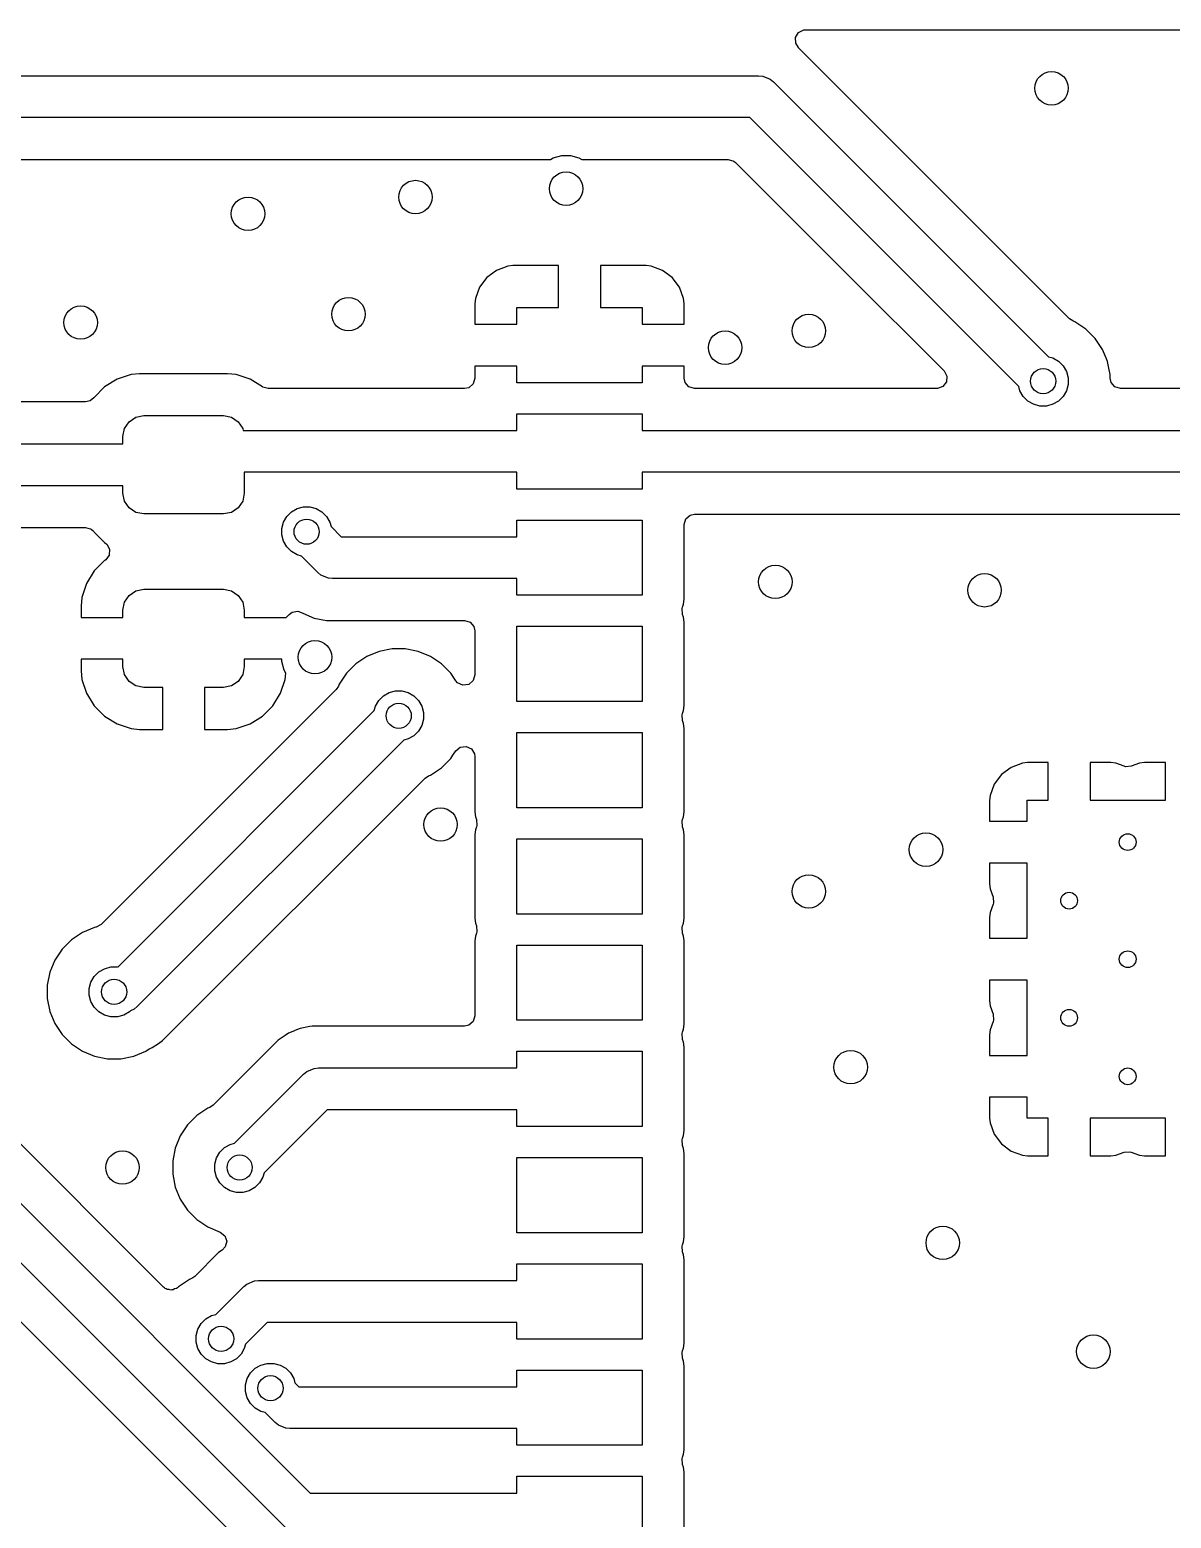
# Model space of a CAD drawing. Extents: x 2.03 to 8.88, y -5.74 to -2.97.
# Drawn here: x 4.063 to 4.6, y -3.673 to -2.972 of the extents above; entities that cross this region are included whole.
import ezdxf

# ---------------------------------------------------------------- set-up
doc = ezdxf.new("R2010")
doc.units = 0
doc.header["$MEASUREMENT"] = 0
doc.layers.add('BLACK', color=7, linetype='CONTINUOUS')

msp = doc.modelspace()

# ---------------------------------------------------------------- linework, layer by layer
at = {"layer": 'BLACK', "linetype": 'CONTINUOUS'}
for p, q in [((4.42288, -2.97609), (4.42431, -2.97374)), ((4.42296, -2.97884), (4.42288, -2.97609)), ((4.42431, -2.97374), (4.42678, -2.97253)), ((4.42678, -2.97253), (4.4276, -2.97246)), ((4.4276, -2.97246), (7.39156, -2.97246)), ((4.42425, -2.98074), (4.42296, -2.97884)), ((4.42418, -2.98082), (4.42425, -2.98074)), ((4.55178, -3.10842), (4.42418, -2.98082)), ((3.48275, -2.99409), (4.40551, -2.99409)), ((4.40551, -2.99409), (4.40743, -2.99428)), ((4.40743, -2.99428), (4.41098, -2.99575)), ((4.41098, -2.99575), (4.41098, -2.99575)), ((4.41098, -2.99575), (4.41247, -2.99698)), ((4.41247, -2.99698), (4.54182, -3.12633)), ((4.40143, -3.01378), (3.48275, -3.01378)), ((4.5279, -3.14025), (4.40143, -3.01378)), ((4.30757, -3.03348), (4.30893, -3.03269)), ((4.30893, -3.03269), (4.31291, -3.03163)), ((4.31291, -3.03163), (4.31702, -3.03163)), ((4.31702, -3.03163), (4.32099, -3.03269)), ((4.32099, -3.03269), (4.32235, -3.03348)), ((3.66563, -3.03348), (4.30757, -3.03348)), ((4.32235, -3.03348), (4.39125, -3.03348)), ((4.39125, -3.03348), (4.39389, -3.03426)), ((4.39389, -3.03426), (4.3947, -3.03491)), ((4.3947, -3.03491), (4.44688, -3.08709)), ((4.2822, -3.08569), (4.27767, -3.08909)), ((4.2875, -3.08372), (4.2822, -3.08569)), ((4.2822, -3.08569), (4.2822, -3.08569)), ((4.28751, -3.08372), (4.2875, -3.08372)), ((4.28985, -3.08346), (4.28751, -3.08372)), ((4.31142, -3.08346), (4.28985, -3.08346)), ((4.31142, -3.10315), (4.31142, -3.08346)), ((4.35267, -3.08346), (4.3311, -3.08346)), ((4.3311, -3.08346), (4.3311, -3.10315)), ((4.35501, -3.08372), (4.35267, -3.08346)), ((4.36032, -3.08569), (4.35501, -3.08372)), ((4.35501, -3.08372), (4.35501, -3.08372)), ((4.36485, -3.08909), (4.36032, -3.08569)), ((4.36032, -3.08569), (4.36032, -3.08569)), ((4.44688, -3.08709), (4.49277, -3.13299)), ((4.27428, -3.09362), (4.2723, -3.09892)), ((4.27767, -3.08909), (4.27428, -3.09362)), ((4.27428, -3.09362), (4.27428, -3.09362)), ((4.27767, -3.08909), (4.27767, -3.08909)), ((4.36824, -3.09362), (4.36485, -3.08909)), ((4.36485, -3.08909), (4.36485, -3.08909)), ((4.37022, -3.09892), (4.36824, -3.09362)), ((4.36824, -3.09362), (4.36824, -3.09362)), ((4.2723, -3.09892), (4.27205, -3.10127)), ((4.27205, -3.10127), (4.27205, -3.11102)), ((4.2723, -3.09892), (4.2723, -3.09892)), ((4.37047, -3.10127), (4.37022, -3.09892)), ((4.37022, -3.09892), (4.37022, -3.09892)), ((4.37047, -3.11102), (4.37047, -3.10127)), ((4.37047, -3.10127), (4.37047, -3.10127)), ((4.29173, -3.11102), (4.29173, -3.10315)), ((4.29173, -3.10315), (4.31142, -3.10315)), ((4.3311, -3.10315), (4.35079, -3.10315)), ((4.35079, -3.10315), (4.35079, -3.11102)), ((4.55337, -3.10948), (4.55178, -3.10842)), ((4.5543, -3.10987), (4.55337, -3.10948)), ((4.55946, -3.11332), (4.5543, -3.10987)), ((4.5543, -3.10987), (4.5543, -3.10987)), ((4.5543, -3.10987), (4.5543, -3.10987)), ((4.27205, -3.11102), (4.29173, -3.11102)), ((4.35079, -3.11102), (4.37047, -3.11102)), ((4.56385, -3.1177), (4.55946, -3.11332)), ((4.55946, -3.11332), (4.55946, -3.11332)), ((4.56385, -3.11771), (4.56385, -3.1177)), ((4.5673, -3.12287), (4.56385, -3.11771)), ((4.56911, -3.12725), (4.5673, -3.12287)), ((4.5673, -3.12287), (4.5673, -3.12287)), ((4.29173, -3.13071), (4.27205, -3.13071)), ((4.27205, -3.13071), (4.27205, -3.13644)), ((4.29173, -3.13858), (4.29173, -3.13071)), ((4.37047, -3.13071), (4.35079, -3.13071)), ((4.35079, -3.13071), (4.35079, -3.13858)), ((4.37047, -3.13644), (4.37047, -3.13071)), ((4.54182, -3.12633), (4.54389, -3.12688)), ((4.54389, -3.12688), (4.54656, -3.12842)), ((4.54656, -3.12842), (4.54874, -3.13061)), ((4.54874, -3.13061), (4.55028, -3.13328)), ((4.56967, -3.1286), (4.56911, -3.12725)), ((4.57043, -3.13242), (4.56967, -3.1286)), ((4.10377, -3.13692), (4.09789, -3.14054)), ((4.11032, -3.13474), (4.10377, -3.13692)), ((4.10377, -3.13692), (4.10377, -3.13692)), ((4.11437, -3.13433), (4.11032, -3.13474)), ((4.11032, -3.13474), (4.11032, -3.13474)), ((4.15571, -3.13433), (4.11437, -3.13433)), ((4.11437, -3.13433), (4.11437, -3.13433)), ((4.15976, -3.13474), (4.15571, -3.13433)), ((4.16631, -3.13692), (4.15976, -3.13474)), ((4.15976, -3.13474), (4.15976, -3.13474)), ((4.17219, -3.14054), (4.16631, -3.13692)), ((4.27205, -3.13644), (4.27127, -3.13908)), ((4.37091, -3.13847), (4.37047, -3.13644)), ((4.49277, -3.13299), (4.49409, -3.1354)), ((4.49409, -3.1354), (4.4939, -3.13814)), ((4.55028, -3.13328), (4.55108, -3.13625)), ((4.55108, -3.13625), (4.55108, -3.13934)), ((4.57089, -3.13469), (4.57043, -3.13242)), ((4.57089, -3.13644), (4.57089, -3.13469)), ((4.57089, -3.13469), (4.57089, -3.13469)), ((4.57133, -3.13847), (4.57089, -3.13644)), ((4.09789, -3.14054), (4.093, -3.14543)), ((4.17227, -3.14059), (4.17219, -3.14054)), ((4.17219, -3.14054), (4.17219, -3.14054)), ((4.17483, -3.14132), (4.17227, -3.14059)), ((4.26717, -3.14132), (4.17483, -3.14132)), ((4.26919, -3.14088), (4.26717, -3.14132)), ((4.27127, -3.13908), (4.26919, -3.14088)), ((4.35079, -3.13858), (4.29173, -3.13858)), ((4.37271, -3.14054), (4.37091, -3.13847)), ((4.37535, -3.14132), (4.37271, -3.14054)), ((4.48932, -3.14132), (4.37535, -3.14132)), ((4.48967, -3.14131), (4.48932, -3.14132)), ((4.49225, -3.14035), (4.48967, -3.14131)), ((4.4939, -3.13814), (4.49225, -3.14035)), ((4.52846, -3.14232), (4.5279, -3.14025)), ((4.53, -3.14499), (4.52846, -3.14232)), ((4.55028, -3.14232), (4.54874, -3.14499)), ((4.55108, -3.13934), (4.55028, -3.14232)), ((4.57313, -3.14054), (4.57133, -3.13847)), ((4.57577, -3.14132), (4.57313, -3.14054)), ((4.78338, -3.14132), (4.57577, -3.14132)), ((4.08893, -3.14762), (4.05241, -3.14762)), ((4.09104, -3.14714), (4.08893, -3.14762)), ((4.09276, -3.14559), (4.09104, -3.14714)), ((4.09283, -3.14565), (4.09276, -3.14559)), ((4.093, -3.14543), (4.09283, -3.14565)), ((4.53218, -3.14717), (4.53, -3.14499)), ((4.53485, -3.14871), (4.53218, -3.14717)), ((4.53783, -3.14951), (4.53485, -3.14871)), ((4.54091, -3.14951), (4.53783, -3.14951)), ((4.54389, -3.14871), (4.54091, -3.14951)), ((4.54656, -3.14717), (4.54389, -3.14871)), ((4.54874, -3.14499), (4.54656, -3.14717)), ((4.10725, -3.16011), (4.10938, -3.15692)), ((4.10938, -3.15692), (4.11257, -3.15478)), ((4.11257, -3.15478), (4.11634, -3.15404)), ((4.11634, -3.15404), (4.15374, -3.15404)), ((4.15374, -3.15404), (4.15751, -3.15478)), ((4.15751, -3.15478), (4.1607, -3.15692)), ((4.1607, -3.15692), (4.16283, -3.16011)), ((4.29173, -3.16102), (4.29173, -3.15315)), ((4.29173, -3.15315), (4.35079, -3.15315)), ((4.35079, -3.15315), (4.35079, -3.16102)), ((4.1065, -3.16388), (4.10725, -3.16011)), ((4.1065, -3.16732), (4.1065, -3.16388)), ((4.16283, -3.16011), (4.16301, -3.16102)), ((4.16301, -3.16102), (4.22283, -3.16102)), ((4.22283, -3.16102), (4.29173, -3.16102)), ((4.35079, -3.16102), (4.79356, -3.16102)), ((4.03484, -3.16732), (4.1065, -3.16732)), ((4.22283, -3.18071), (4.16358, -3.18071)), ((4.16358, -3.18071), (4.16358, -3.19045)), ((4.29173, -3.18071), (4.22283, -3.18071)), ((4.29173, -3.18858), (4.29173, -3.18071)), ((4.79764, -3.18071), (4.35079, -3.18071)), ((4.35079, -3.18071), (4.35079, -3.18858)), ((4.1065, -3.18701), (4.03484, -3.18701)), ((4.1065, -3.19045), (4.1065, -3.18701)), ((4.10725, -3.19422), (4.1065, -3.19045)), ((4.16358, -3.19045), (4.16283, -3.19422)), ((4.35079, -3.18858), (4.29173, -3.18858)), ((4.10938, -3.19741), (4.10725, -3.19422)), ((4.11257, -3.19955), (4.10938, -3.19741)), ((4.11634, -3.2003), (4.11257, -3.19955)), ((4.15374, -3.2003), (4.11634, -3.2003)), ((4.15751, -3.19955), (4.15374, -3.2003)), ((4.1607, -3.19741), (4.15751, -3.19955)), ((4.16283, -3.19422), (4.1607, -3.19741)), ((4.18354, -3.20147), (4.18572, -3.19929)), ((4.18572, -3.19929), (4.18839, -3.19775)), ((4.18839, -3.19775), (4.19137, -3.19695)), ((4.19137, -3.19695), (4.19446, -3.19695)), ((4.19446, -3.19695), (4.19743, -3.19775)), ((4.19743, -3.19775), (4.2001, -3.19929)), ((4.2001, -3.19929), (4.20228, -3.20147)), ((4.37127, -3.20266), (4.37335, -3.20085)), ((4.37335, -3.20085), (4.37537, -3.20041)), ((4.37537, -3.20041), (4.80055, -3.20041)), ((4.05241, -3.20671), (4.08893, -3.20671)), ((4.08893, -3.20671), (4.09007, -3.20705)), ((4.09007, -3.20705), (4.09123, -3.20729)), ((4.09123, -3.20729), (4.09146, -3.20745)), ((4.09146, -3.20745), (4.09157, -3.20749)), ((4.09157, -3.20749), (4.09174, -3.20767)), ((4.09174, -3.20767), (4.09235, -3.20812)), ((4.1812, -3.20712), (4.182, -3.20414)), ((4.1812, -3.2102), (4.1812, -3.20712)), ((4.182, -3.20414), (4.18354, -3.20147)), ((4.20228, -3.20147), (4.20383, -3.20414)), ((4.20383, -3.20414), (4.20438, -3.20621)), ((4.20438, -3.20621), (4.2092, -3.21102)), ((4.29173, -3.21102), (4.29173, -3.20315)), ((4.29173, -3.20315), (4.35079, -3.20315)), ((4.35079, -3.20315), (4.35079, -3.23858)), ((4.37049, -3.2053), (4.37127, -3.20266)), ((4.37049, -3.24047), (4.37049, -3.2053)), ((4.09235, -3.20812), (4.09277, -3.20853)), ((4.09277, -3.20853), (4.093, -3.2089)), ((4.093, -3.2089), (4.09789, -3.21379)), ((4.09789, -3.21379), (4.09849, -3.21416)), ((4.09849, -3.21416), (4.09888, -3.21455)), ((4.09888, -3.21455), (4.10022, -3.21695)), ((4.182, -3.21318), (4.1812, -3.2102)), ((4.18354, -3.21585), (4.182, -3.21318)), ((4.2092, -3.21102), (4.29173, -3.21102)), ((4.09841, -3.22191), (4.09802, -3.22218)), ((4.10004, -3.21969), (4.09841, -3.22191)), ((4.10022, -3.21695), (4.10004, -3.21969)), ((4.18572, -3.21803), (4.18354, -3.21585)), ((4.18839, -3.21957), (4.18572, -3.21803)), ((4.19046, -3.22013), (4.18839, -3.21957)), ((4.19816, -3.22783), (4.19046, -3.22013)), ((4.09302, -3.22713), (4.0894, -3.23301)), ((4.0979, -3.22225), (4.09302, -3.22713)), ((4.09802, -3.22218), (4.0979, -3.22225)), ((4.0979, -3.22225), (4.0979, -3.22225)), ((4.19965, -3.22905), (4.19816, -3.22783)), ((4.0894, -3.23301), (4.08722, -3.23956)), ((4.0894, -3.23301), (4.0894, -3.23301)), ((4.11257, -3.23648), (4.11634, -3.23573)), ((4.11634, -3.23573), (4.15374, -3.23573)), ((4.15374, -3.23573), (4.15751, -3.23648)), ((4.2032, -3.23052), (4.19965, -3.22905)), ((4.19965, -3.22905), (4.19965, -3.22905)), ((4.20512, -3.23071), (4.2032, -3.23052)), ((4.29173, -3.23071), (4.20512, -3.23071)), ((4.29173, -3.23858), (4.29173, -3.23071)), ((4.08722, -3.23956), (4.08681, -3.2436)), ((4.08722, -3.23956), (4.08722, -3.23956)), ((4.1065, -3.24557), (4.10725, -3.2418)), ((4.10725, -3.2418), (4.10938, -3.23861)), ((4.10938, -3.23861), (4.11257, -3.23648)), ((4.15751, -3.23648), (4.1607, -3.23861)), ((4.1607, -3.23861), (4.16283, -3.2418)), ((4.16283, -3.2418), (4.16358, -3.24557)), ((4.35079, -3.23858), (4.29173, -3.23858)), ((4.36974, -3.24416), (4.37024, -3.24281)), ((4.37024, -3.24281), (4.37049, -3.24047)), ((4.08681, -3.2436), (4.08681, -3.24902)), ((4.08681, -3.24902), (4.1065, -3.24902)), ((4.1065, -3.24902), (4.1065, -3.24557)), ((4.16358, -3.24557), (4.16358, -3.24902)), ((4.16358, -3.24902), (4.18327, -3.24902)), ((4.18327, -3.24902), (4.1847, -3.24759)), ((4.1847, -3.24759), (4.18477, -3.24766)), ((4.18477, -3.24766), (4.18612, -3.24649)), ((4.18612, -3.24649), (4.18884, -3.2461)), ((4.18884, -3.2461), (4.19086, -3.24688)), ((4.19086, -3.24688), (4.19112, -3.24705)), ((4.19112, -3.24705), (4.19112, -3.24705)), ((4.19112, -3.24705), (4.1965, -3.24928)), ((4.1965, -3.24928), (4.1965, -3.24928)), ((4.1965, -3.24928), (4.1965, -3.24928)), ((4.1965, -3.24928), (4.1965, -3.24928)), ((4.1965, -3.24928), (4.20221, -3.25041)), ((4.36954, -3.24483), (4.36974, -3.24416)), ((4.36974, -3.24757), (4.36954, -3.24483)), ((4.37024, -3.24892), (4.36974, -3.24757)), ((4.37049, -3.25126), (4.37024, -3.24892)), ((4.20221, -3.25041), (4.20221, -3.25041)), ((4.20221, -3.25041), (4.26715, -3.25041)), ((4.26715, -3.25041), (4.26978, -3.25119)), ((4.26978, -3.25119), (4.27159, -3.25327)), ((4.27159, -3.25327), (4.27203, -3.2553)), ((4.27203, -3.2553), (4.27203, -3.27604)), ((4.29173, -3.28858), (4.29173, -3.25315)), ((4.29173, -3.25315), (4.35079, -3.25315)), ((4.35079, -3.25315), (4.35079, -3.28858)), ((4.37049, -3.29047), (4.37049, -3.25126)), ((4.23312, -3.26376), (4.22703, -3.26497)), ((4.23932, -3.26376), (4.23312, -3.26376)), ((4.23312, -3.26376), (4.23312, -3.26376)), ((4.24541, -3.26497), (4.23932, -3.26376)), ((4.23932, -3.26376), (4.23932, -3.26376)), ((4.1065, -3.2687), (4.08681, -3.2687)), ((4.08681, -3.2687), (4.08681, -3.27411)), ((4.1065, -3.27215), (4.1065, -3.2687)), ((4.18124, -3.2687), (4.16358, -3.2687)), ((4.16358, -3.2687), (4.16358, -3.27215)), ((4.18124, -3.26977), (4.18124, -3.2687)), ((4.1823, -3.27374), (4.18124, -3.26977)), ((4.21613, -3.2708), (4.21174, -3.27519)), ((4.22129, -3.26735), (4.21613, -3.2708)), ((4.21613, -3.2708), (4.21613, -3.2708)), ((4.22703, -3.26497), (4.22129, -3.26735)), ((4.22129, -3.26735), (4.22129, -3.26735)), ((4.22703, -3.26497), (4.22703, -3.26497)), ((4.25115, -3.26735), (4.24541, -3.26497)), ((4.24541, -3.26497), (4.24541, -3.26497)), ((4.25631, -3.2708), (4.25115, -3.26735)), ((4.25115, -3.26735), (4.25115, -3.26735)), ((4.2607, -3.27519), (4.25631, -3.2708)), ((4.25631, -3.2708), (4.25631, -3.2708)), ((4.08681, -3.27411), (4.08722, -3.27816)), ((4.10725, -3.27591), (4.1065, -3.27215)), ((4.10938, -3.27911), (4.10725, -3.27591)), ((4.16283, -3.27591), (4.1607, -3.27911)), ((4.16358, -3.27215), (4.16283, -3.27591)), ((4.18315, -3.27522), (4.1823, -3.27374)), ((4.18285, -3.27816), (4.18315, -3.27522)), ((4.21174, -3.27519), (4.20829, -3.28035)), ((4.21174, -3.27519), (4.21174, -3.27519)), ((4.26309, -3.27876), (4.2607, -3.27519)), ((4.2607, -3.27519), (4.2607, -3.27519)), ((4.27203, -3.27604), (4.27125, -3.27868)), ((4.08722, -3.27816), (4.0894, -3.28471)), ((4.0894, -3.28471), (4.0894, -3.28471)), ((4.0894, -3.28471), (4.09302, -3.29058)), ((4.20685, -3.28286), (4.09627, -3.39344)), ((4.11257, -3.28124), (4.10938, -3.27911)), ((4.11634, -3.28199), (4.11257, -3.28124)), ((4.1252, -3.28199), (4.11634, -3.28199)), ((4.1252, -3.30167), (4.1252, -3.28199)), ((4.15374, -3.28199), (4.14488, -3.28199)), ((4.14488, -3.28199), (4.14488, -3.30167)), ((4.15751, -3.28124), (4.15374, -3.28199)), ((4.1607, -3.27911), (4.15751, -3.28124)), ((4.17706, -3.29058), (4.18068, -3.28471)), ((4.18068, -3.28471), (4.18285, -3.27816)), ((4.18068, -3.28471), (4.18068, -3.28471)), ((4.18285, -3.27816), (4.18285, -3.27816)), ((4.20791, -3.28128), (4.20685, -3.28286)), ((4.20829, -3.28035), (4.20791, -3.28128)), ((4.20829, -3.28035), (4.20829, -3.28035)), ((4.22903, -3.28591), (4.2317, -3.28436)), ((4.2317, -3.28436), (4.23468, -3.28357)), ((4.23468, -3.28357), (4.23776, -3.28357)), ((4.23776, -3.28357), (4.24074, -3.28436)), ((4.24074, -3.28436), (4.24341, -3.28591)), ((4.26395, -3.27973), (4.26309, -3.27876)), ((4.26645, -3.28088), (4.26395, -3.27973)), ((4.26917, -3.28049), (4.26645, -3.28088)), ((4.27125, -3.27868), (4.26917, -3.28049)), ((4.09302, -3.29058), (4.0979, -3.29547)), ((4.17218, -3.29547), (4.17706, -3.29058)), ((4.22475, -3.29282), (4.22531, -3.29076)), ((4.22531, -3.29076), (4.22685, -3.28809)), ((4.22685, -3.28809), (4.22903, -3.28591)), ((4.24341, -3.28591), (4.24559, -3.28809)), ((4.24559, -3.28809), (4.24713, -3.29076)), ((4.24713, -3.29076), (4.24793, -3.29373)), ((4.35079, -3.28858), (4.29173, -3.28858)), ((4.37024, -3.29281), (4.37049, -3.29047)), ((4.0979, -3.29547), (4.10377, -3.29909)), ((4.10405, -3.41353), (4.22475, -3.29282)), ((4.1663, -3.29909), (4.17218, -3.29547)), ((4.24793, -3.29682), (4.24713, -3.2998)), ((4.24793, -3.29373), (4.24793, -3.29682)), ((4.36954, -3.29483), (4.36974, -3.29416)), ((4.36974, -3.29757), (4.36954, -3.29483)), ((4.36974, -3.29416), (4.37024, -3.29281)), ((4.37024, -3.29892), (4.36974, -3.29757)), ((4.37049, -3.30126), (4.37024, -3.29892)), ((4.10377, -3.29909), (4.10377, -3.29909)), ((4.10377, -3.29909), (4.11033, -3.30126)), ((4.11033, -3.30126), (4.11033, -3.30126)), ((4.11033, -3.30126), (4.11437, -3.30167)), ((4.11437, -3.30167), (4.1252, -3.30167)), ((4.1252, -3.30167), (4.1252, -3.30167)), ((4.14488, -3.30167), (4.15571, -3.30167)), ((4.15571, -3.30167), (4.15975, -3.30126)), ((4.15571, -3.30167), (4.15571, -3.30167)), ((4.15975, -3.30126), (4.1663, -3.29909)), ((4.1663, -3.29909), (4.1663, -3.29909)), ((4.24341, -3.30465), (4.24074, -3.30619)), ((4.24559, -3.30247), (4.24341, -3.30465)), ((4.24713, -3.2998), (4.24559, -3.30247)), ((4.29173, -3.33858), (4.29173, -3.30315)), ((4.29173, -3.30315), (4.35079, -3.30315)), ((4.35079, -3.30315), (4.35079, -3.33858)), ((4.37049, -3.32073), (4.37049, -3.30126)), ((4.37049, -3.30126), (4.37049, -3.30126)), ((4.37049, -3.30126), (4.37049, -3.30126)), ((4.23867, -3.30674), (4.11326, -3.43216)), ((4.24074, -3.30619), (4.23867, -3.30674)), ((4.26173, -3.31383), (4.26309, -3.31179)), ((4.26309, -3.31179), (4.2652, -3.31003)), ((4.2652, -3.31003), (4.26793, -3.30969)), ((4.26793, -3.30969), (4.27041, -3.31087)), ((4.27041, -3.31087), (4.27185, -3.31322)), ((4.25115, -3.3232), (4.25631, -3.31976)), ((4.25631, -3.31976), (4.2607, -3.31537)), ((4.2607, -3.31537), (4.26173, -3.31383)), ((4.27185, -3.31322), (4.27203, -3.31451)), ((4.27203, -3.31451), (4.27203, -3.34047)), ((4.52433, -3.31955), (4.5198, -3.32295)), ((4.52963, -3.31757), (4.52433, -3.31955)), ((4.52433, -3.31955), (4.52433, -3.31955)), ((4.53197, -3.31732), (4.52963, -3.31757)), ((4.52963, -3.31757), (4.52963, -3.31757)), ((4.54173, -3.31732), (4.53197, -3.31732)), ((4.54173, -3.33504), (4.54173, -3.31732)), ((4.57117, -3.31732), (4.56142, -3.31732)), ((4.56142, -3.31732), (4.56142, -3.33504)), ((4.57352, -3.31757), (4.57117, -3.31732)), ((4.57743, -3.31903), (4.57352, -3.31757)), ((4.57352, -3.31757), (4.57352, -3.31757)), ((4.5781, -3.31923), (4.57743, -3.31903)), ((4.58084, -3.31903), (4.5781, -3.31923)), ((4.58475, -3.31757), (4.58084, -3.31903)), ((4.58709, -3.31732), (4.58475, -3.31757)), ((4.58475, -3.31757), (4.58475, -3.31757)), ((4.59685, -3.31732), (4.58709, -3.31732)), ((4.59685, -3.33504), (4.59685, -3.31732)), ((4.12513, -3.44815), (4.24863, -3.32465)), ((4.24863, -3.32465), (4.25022, -3.32359)), ((4.25022, -3.32359), (4.25115, -3.3232)), ((4.37049, -3.33512), (4.37049, -3.32073)), ((4.5198, -3.32295), (4.5164, -3.32748)), ((4.5198, -3.32295), (4.5198, -3.32295)), ((4.51443, -3.33278), (4.51417, -3.33512)), ((4.5164, -3.32748), (4.51443, -3.33278)), ((4.51443, -3.33278), (4.51443, -3.33278)), ((4.5164, -3.32748), (4.5164, -3.32748)), ((4.27203, -3.34047), (4.27203, -3.34047)), ((4.27203, -3.34047), (4.27228, -3.34281)), ((4.35079, -3.33858), (4.29173, -3.33858)), ((4.37024, -3.34281), (4.37049, -3.34047)), ((4.37049, -3.34047), (4.37049, -3.33512)), ((4.51417, -3.33512), (4.51417, -3.34488)), ((4.53189, -3.34488), (4.53189, -3.33504)), ((4.53189, -3.33504), (4.54173, -3.33504)), ((4.56142, -3.33504), (4.59685, -3.33504)), ((4.27228, -3.34281), (4.27278, -3.34416)), ((4.27278, -3.34757), (4.27228, -3.34892)), ((4.27278, -3.34416), (4.27298, -3.3469)), ((4.27298, -3.3469), (4.27278, -3.34757)), ((4.36954, -3.34483), (4.36974, -3.34416)), ((4.36974, -3.34757), (4.36954, -3.34483)), ((4.36974, -3.34416), (4.37024, -3.34281)), ((4.37024, -3.34892), (4.36974, -3.34757)), ((4.51417, -3.34488), (4.53189, -3.34488)), ((4.27204, -3.35111), (4.27203, -3.35126)), ((4.27203, -3.35126), (4.27203, -3.35127)), ((4.27203, -3.35127), (4.27203, -3.39047)), ((4.27228, -3.34892), (4.27204, -3.35111)), ((4.29173, -3.38858), (4.29173, -3.35315)), ((4.29173, -3.35315), (4.35079, -3.35315)), ((4.35079, -3.35315), (4.35079, -3.38858)), ((4.37049, -3.35126), (4.37024, -3.34892)), ((4.37049, -3.37432), (4.37049, -3.35126)), ((4.53189, -3.36457), (4.51417, -3.36457)), ((4.51417, -3.36457), (4.51417, -3.37432)), ((4.53189, -3.4), (4.53189, -3.36457)), ((4.37049, -3.39047), (4.37049, -3.37432)), ((4.51417, -3.37432), (4.51443, -3.37667)), ((4.51443, -3.37667), (4.51443, -3.37667)), ((4.51443, -3.37667), (4.51588, -3.38058)), ((4.51588, -3.38058), (4.51608, -3.38332)), ((4.35079, -3.38858), (4.29173, -3.38858)), ((4.51443, -3.3879), (4.51417, -3.39024)), ((4.51588, -3.38399), (4.51443, -3.3879)), ((4.51443, -3.3879), (4.51443, -3.3879)), ((4.51608, -3.38332), (4.51588, -3.38399)), ((4.09317, -3.39489), (4.08743, -3.39727)), ((4.09377, -3.39477), (4.09317, -3.39489)), ((4.09317, -3.39489), (4.09317, -3.39489)), ((4.09386, -3.39475), (4.09377, -3.39477)), ((4.09627, -3.39344), (4.09386, -3.39475)), ((4.27203, -3.39047), (4.27203, -3.39047)), ((4.27203, -3.39047), (4.27228, -3.39281)), ((4.27228, -3.39281), (4.27278, -3.39416)), ((4.27278, -3.39416), (4.27298, -3.3969)), ((4.27298, -3.3969), (4.27278, -3.39757)), ((4.36954, -3.39483), (4.36974, -3.39416)), ((4.36974, -3.39757), (4.36954, -3.39483)), ((4.36974, -3.39416), (4.37024, -3.39281)), ((4.37024, -3.39281), (4.37049, -3.39047)), ((4.51417, -3.39024), (4.51417, -3.4)), ((4.08227, -3.40072), (4.07788, -3.40511)), ((4.08743, -3.39727), (4.08227, -3.40072)), ((4.08227, -3.40072), (4.08227, -3.40072)), ((4.08743, -3.39727), (4.08743, -3.39727)), ((4.27228, -3.39892), (4.27203, -3.40126)), ((4.27203, -3.40126), (4.27203, -3.40126)), ((4.27203, -3.40126), (4.27203, -3.42086)), ((4.27278, -3.39757), (4.27228, -3.39892)), ((4.29173, -3.43858), (4.29173, -3.40315)), ((4.29173, -3.40315), (4.35079, -3.40315)), ((4.35079, -3.40315), (4.35079, -3.43858)), ((4.37024, -3.39892), (4.36974, -3.39757)), ((4.37049, -3.40126), (4.37024, -3.39892)), ((4.37049, -3.42944), (4.37049, -3.40126)), ((4.51417, -3.4), (4.53189, -3.4)), ((4.07443, -3.41027), (4.07206, -3.416)), ((4.07788, -3.40511), (4.07443, -3.41027)), ((4.07443, -3.41027), (4.07443, -3.41027)), ((4.07788, -3.40511), (4.07788, -3.40511)), ((4.07206, -3.416), (4.07085, -3.42209)), ((4.07206, -3.416), (4.07206, -3.416)), ((4.09145, -3.42068), (4.09299, -3.41801)), ((4.09299, -3.41801), (4.09517, -3.41583)), ((4.09517, -3.41583), (4.09784, -3.41428)), ((4.09784, -3.41428), (4.10082, -3.41349)), ((4.10082, -3.41349), (4.1039, -3.41349)), ((4.1039, -3.41349), (4.10405, -3.41353)), ((4.07085, -3.42209), (4.07085, -3.4283)), ((4.09065, -3.42366), (4.09145, -3.42068)), ((4.09065, -3.42674), (4.09065, -3.42366)), ((4.27203, -3.42086), (4.27203, -3.43644)), ((4.53189, -3.41969), (4.51417, -3.41969)), ((4.51417, -3.41969), (4.51417, -3.42944)), ((4.53189, -3.45512), (4.53189, -3.41969)), ((4.07085, -3.4283), (4.07206, -3.43439)), ((4.09145, -3.42972), (4.09065, -3.42674)), ((4.09299, -3.43239), (4.09145, -3.42972)), ((4.37049, -3.44047), (4.37049, -3.42944)), ((4.51417, -3.42944), (4.51443, -3.43179)), ((4.51443, -3.43179), (4.51443, -3.43179)), ((4.51443, -3.43179), (4.51588, -3.4357)), ((4.07206, -3.43439), (4.07206, -3.43439)), ((4.07206, -3.43439), (4.07443, -3.44012)), ((4.09517, -3.43457), (4.09299, -3.43239)), ((4.09784, -3.43611), (4.09517, -3.43457)), ((4.10082, -3.43691), (4.09784, -3.43611)), ((4.1039, -3.43691), (4.10082, -3.43691)), ((4.10688, -3.43611), (4.1039, -3.43691)), ((4.10955, -3.43457), (4.10688, -3.43611)), ((4.11001, -3.43411), (4.10955, -3.43457)), ((4.11177, -3.43338), (4.11001, -3.43411)), ((4.11326, -3.43216), (4.11177, -3.43338)), ((4.11177, -3.43338), (4.11177, -3.43338)), ((4.27125, -3.43908), (4.26917, -3.44088)), ((4.27203, -3.43644), (4.27125, -3.43908)), ((4.35079, -3.43858), (4.29173, -3.43858)), ((4.51588, -3.4357), (4.51608, -3.43844)), ((4.51608, -3.43844), (4.51588, -3.43911)), ((4.12557, -3.5641), (4.00575, -3.44428)), ((4.07443, -3.44012), (4.07443, -3.44013)), ((4.07443, -3.44013), (4.07788, -3.44529)), ((4.07788, -3.44529), (4.07788, -3.44529)), ((4.07788, -3.44529), (4.08227, -3.44968)), ((4.1828, -3.44577), (4.17959, -3.44792)), ((4.18443, -3.44468), (4.1828, -3.44577)), ((4.1828, -3.44577), (4.1828, -3.44577)), ((4.18713, -3.44356), (4.18443, -3.44468)), ((4.18443, -3.44468), (4.18443, -3.44468)), ((4.18741, -3.44345), (4.18713, -3.44356)), ((4.18713, -3.44356), (4.18713, -3.44356)), ((4.18981, -3.44245), (4.18741, -3.44345)), ((4.19449, -3.44152), (4.18981, -3.44245)), ((4.19552, -3.44132), (4.19449, -3.44152)), ((4.26715, -3.44132), (4.19552, -3.44132)), ((4.26917, -3.44088), (4.26715, -3.44132)), ((4.36954, -3.44483), (4.36974, -3.44416)), ((4.36974, -3.44757), (4.36954, -3.44483)), ((4.36974, -3.44416), (4.37024, -3.44281)), ((4.37024, -3.44281), (4.37049, -3.44047)), ((4.51443, -3.44302), (4.51417, -3.44536)), ((4.51417, -3.44536), (4.51417, -3.45512)), ((4.51588, -3.43911), (4.51443, -3.44302)), ((4.51443, -3.44302), (4.51443, -3.44302)), ((4.08227, -3.44968), (4.08227, -3.44968)), ((4.08227, -3.44968), (4.08743, -3.45313)), ((4.11729, -3.45313), (4.11886, -3.45208)), ((4.11886, -3.45208), (4.11904, -3.45196)), ((4.11904, -3.45196), (4.11936, -3.45177)), ((4.11936, -3.45177), (4.1203, -3.45138)), ((4.1203, -3.45138), (4.1232, -3.44944)), ((4.1232, -3.44944), (4.12513, -3.44815)), ((4.17959, -3.44792), (4.149, -3.4785)), ((4.17959, -3.44792), (4.17959, -3.44792)), ((4.37024, -3.44892), (4.36974, -3.44757)), ((4.37049, -3.45126), (4.37024, -3.44892)), ((4.37049, -3.47073), (4.37049, -3.45126)), ((4.37049, -3.45126), (4.37049, -3.45126)), ((4.37049, -3.45126), (4.37049, -3.45126)), ((3.98784, -3.45424), (4.19463, -3.66102)), ((4.08743, -3.45313), (4.08743, -3.45313)), ((4.08743, -3.45313), (4.09317, -3.4555)), ((4.09317, -3.4555), (4.09317, -3.4555)), ((4.09317, -3.4555), (4.09926, -3.45671)), ((4.09926, -3.45671), (4.09926, -3.45671)), ((4.09926, -3.45671), (4.09926, -3.45671)), ((4.09926, -3.45671), (4.10547, -3.45671)), ((4.10547, -3.45671), (4.11156, -3.4555)), ((4.10547, -3.45671), (4.10547, -3.45671)), ((4.11156, -3.4555), (4.11729, -3.45313)), ((4.29173, -3.46102), (4.29173, -3.45315)), ((4.29173, -3.45315), (4.35079, -3.45315)), ((4.35079, -3.45315), (4.35079, -3.48858)), ((4.51417, -3.45512), (4.53189, -3.45512)), ((4.15896, -3.49641), (4.19147, -3.46391)), ((4.19147, -3.46391), (4.19296, -3.46268)), ((4.19296, -3.46268), (4.19651, -3.46121)), ((4.19651, -3.46121), (4.19843, -3.46102)), ((4.19651, -3.46121), (4.19651, -3.46121)), ((4.19843, -3.46102), (4.29173, -3.46102)), ((4.18359, -3.67783), (3.97392, -3.46816)), ((4.37049, -3.48456), (4.37049, -3.47073)), ((4.14649, -3.47995), (4.14133, -3.48339)), ((4.14742, -3.47956), (4.14649, -3.47995)), ((4.14649, -3.47995), (4.14649, -3.47995)), ((4.149, -3.4785), (4.14742, -3.47956)), ((4.2025, -3.48071), (4.17288, -3.51033)), ((4.29173, -3.48071), (4.2025, -3.48071)), ((4.29173, -3.48858), (4.29173, -3.48071)), ((4.53189, -3.4748), (4.51417, -3.4748)), ((4.51417, -3.4748), (4.51417, -3.48456)), ((4.53189, -3.48465), (4.53189, -3.4748)), ((4.13694, -3.48778), (4.13349, -3.49295)), ((4.14133, -3.48339), (4.13694, -3.48778)), ((4.13694, -3.48778), (4.13694, -3.48778)), ((4.14133, -3.48339), (4.14133, -3.48339)), ((4.37049, -3.49047), (4.37049, -3.48456)), ((4.51417, -3.48456), (4.51443, -3.4869)), ((4.51443, -3.4869), (4.51443, -3.4869)), ((4.51443, -3.4869), (4.5164, -3.49221)), ((4.54173, -3.48465), (4.53189, -3.48465)), ((4.54173, -3.50236), (4.54173, -3.48465)), ((4.56142, -3.48465), (4.56142, -3.50236)), ((4.59685, -3.48465), (4.56142, -3.48465)), ((4.59685, -3.50236), (4.59685, -3.48465)), ((3.96974, -3.49184), (4.16581, -3.68791)), ((4.13349, -3.49295), (4.13111, -3.49868)), ((4.13349, -3.49295), (4.13349, -3.49295)), ((4.35079, -3.48858), (4.29173, -3.48858)), ((4.36954, -3.49483), (4.36974, -3.49416)), ((4.36974, -3.49757), (4.36954, -3.49483)), ((4.36974, -3.49416), (4.37024, -3.49281)), ((4.37024, -3.49281), (4.37049, -3.49047)), ((4.5164, -3.49221), (4.5164, -3.49221)), ((4.5164, -3.49221), (4.5198, -3.49674)), ((4.13111, -3.49868), (4.1299, -3.50477)), ((4.13111, -3.49868), (4.13111, -3.49868)), ((4.15051, -3.50335), (4.15205, -3.50068)), ((4.15205, -3.50068), (4.15423, -3.4985)), ((4.15423, -3.4985), (4.1569, -3.49696)), ((4.1569, -3.49696), (4.15896, -3.49641)), ((4.37024, -3.49892), (4.36974, -3.49757)), ((4.37049, -3.50126), (4.37024, -3.49892)), ((4.37049, -3.54047), (4.37049, -3.50126)), ((4.5198, -3.49674), (4.5198, -3.49674)), ((4.5198, -3.49674), (4.52433, -3.50013)), ((4.52433, -3.50013), (4.52433, -3.50013)), ((4.52433, -3.50013), (4.52963, -3.50211)), ((4.52963, -3.50211), (4.52963, -3.50211)), ((4.52963, -3.50211), (4.53197, -3.50236)), ((4.57117, -3.50236), (4.57352, -3.50211)), ((4.57352, -3.50211), (4.57743, -3.50065)), ((4.57352, -3.50211), (4.57352, -3.50211)), ((4.57743, -3.50065), (4.58017, -3.50046)), ((4.58017, -3.50046), (4.58084, -3.50065)), ((4.58084, -3.50065), (4.58475, -3.50211)), ((4.58475, -3.50211), (4.58475, -3.50211)), ((4.58475, -3.50211), (4.58709, -3.50236)), ((4.1299, -3.50477), (4.1299, -3.51098)), ((4.14971, -3.50633), (4.15051, -3.50335)), ((4.14971, -3.50942), (4.14971, -3.50633)), ((4.29173, -3.53858), (4.29173, -3.50315)), ((4.29173, -3.50315), (4.35079, -3.50315)), ((4.35079, -3.50315), (4.35079, -3.53858)), ((4.53197, -3.50236), (4.53198, -3.50236)), ((4.53198, -3.50236), (4.54173, -3.50236)), ((4.56142, -3.50236), (4.57117, -3.50236)), ((4.57117, -3.50236), (4.57117, -3.50236)), ((4.58709, -3.50236), (4.58709, -3.50236)), ((4.58709, -3.50236), (4.59685, -3.50236)), ((4.1299, -3.51098), (4.13111, -3.51707)), ((4.15051, -3.51239), (4.14971, -3.50942)), ((4.15205, -3.51506), (4.15051, -3.51239)), ((4.15423, -3.51724), (4.15205, -3.51506)), ((4.17079, -3.51506), (4.16861, -3.51724)), ((4.17233, -3.51239), (4.17079, -3.51506)), ((4.17288, -3.51033), (4.17233, -3.51239)), ((4.13111, -3.51707), (4.13111, -3.51707)), ((4.13111, -3.51707), (4.13349, -3.5228)), ((4.13349, -3.5228), (4.13349, -3.5228)), ((4.13349, -3.5228), (4.13694, -3.52796)), ((4.1569, -3.51879), (4.15423, -3.51724)), ((4.15988, -3.51958), (4.1569, -3.51879)), ((4.16296, -3.51958), (4.15988, -3.51958)), ((4.16594, -3.51879), (4.16296, -3.51958)), ((4.16861, -3.51724), (4.16594, -3.51879)), ((4.13694, -3.52796), (4.13694, -3.52796)), ((4.13694, -3.52796), (4.14133, -3.53235)), ((4.14133, -3.53235), (4.14133, -3.53235)), ((4.14133, -3.53235), (4.14649, -3.5358)), ((4.14649, -3.5358), (4.14649, -3.5358)), ((4.14649, -3.5358), (4.1523, -3.53821)), ((4.1523, -3.53821), (4.15444, -3.53994)), ((4.15444, -3.53994), (4.15531, -3.54255)), ((4.15531, -3.54255), (4.15463, -3.54521)), ((4.35079, -3.53858), (4.29173, -3.53858)), ((4.36954, -3.54483), (4.36974, -3.54416)), ((4.36974, -3.54416), (4.37024, -3.54281)), ((4.37024, -3.54281), (4.37049, -3.54047)), ((4.15145, -3.54792), (4.14028, -3.55909)), ((4.15315, -3.54678), (4.15145, -3.54792)), ((4.15145, -3.54792), (4.15145, -3.54792)), ((4.15463, -3.54521), (4.15315, -3.54678)), ((4.36974, -3.54757), (4.36954, -3.54483)), ((4.37024, -3.54892), (4.36974, -3.54757)), ((4.37049, -3.55126), (4.37024, -3.54892)), ((4.29173, -3.56102), (4.29173, -3.55315)), ((4.29173, -3.55315), (4.35079, -3.55315)), ((4.35079, -3.55315), (4.35079, -3.58858)), ((4.37049, -3.59047), (4.37049, -3.55126)), ((4.12613, -3.56446), (4.12557, -3.5641)), ((4.12639, -3.56476), (4.12613, -3.56446)), ((4.12677, -3.56487), (4.12639, -3.56476)), ((4.12732, -3.56522), (4.12677, -3.56487)), ((4.13083, -3.565), (4.13006, -3.56542)), ((4.13167, -3.56476), (4.13083, -3.565)), ((4.13211, -3.56447), (4.13167, -3.56476)), ((4.1326, -3.56398), (4.13211, -3.56447)), ((4.13776, -3.56053), (4.1326, -3.56398)), ((4.1391, -3.55998), (4.13776, -3.56053)), ((4.13946, -3.55974), (4.1391, -3.55998)), ((4.14028, -3.55909), (4.13946, -3.55974)), ((4.15023, -3.577), (4.16332, -3.56391)), ((4.16332, -3.56391), (4.16482, -3.56268)), ((4.16482, -3.56268), (4.16836, -3.56121)), ((4.16482, -3.56268), (4.16482, -3.56268)), ((4.16836, -3.56121), (4.17028, -3.56102)), ((4.17028, -3.56102), (4.29173, -3.56102)), ((4.12819, -3.56529), (4.12732, -3.56522)), ((4.12903, -3.56553), (4.12819, -3.56529)), ((4.12953, -3.56538), (4.12903, -3.56553)), ((4.13006, -3.56542), (4.12953, -3.56538)), ((4.14332, -3.58127), (4.1455, -3.57909)), ((4.1455, -3.57909), (4.14817, -3.57755)), ((4.14817, -3.57755), (4.15023, -3.577)), ((4.14098, -3.58692), (4.14178, -3.58394)), ((4.14178, -3.58394), (4.14332, -3.58127)), ((4.17436, -3.58071), (4.16415, -3.59092)), ((4.29173, -3.58071), (4.17436, -3.58071)), ((4.29173, -3.58858), (4.29173, -3.58071)), ((4.14098, -3.59), (4.14098, -3.58692)), ((4.14178, -3.59298), (4.14098, -3.59)), ((4.14332, -3.59565), (4.14178, -3.59298)), ((4.1636, -3.59298), (4.16206, -3.59565)), ((4.16415, -3.59092), (4.1636, -3.59298)), ((4.35079, -3.58858), (4.29173, -3.58858)), ((4.36974, -3.59416), (4.37024, -3.59281)), ((4.37024, -3.59281), (4.37049, -3.59047)), ((4.1455, -3.59783), (4.14332, -3.59565)), ((4.14817, -3.59937), (4.1455, -3.59783)), ((4.15115, -3.60017), (4.14817, -3.59937)), ((4.15423, -3.60017), (4.15115, -3.60017)), ((4.15721, -3.59937), (4.15423, -3.60017)), ((4.15988, -3.59783), (4.15721, -3.59937)), ((4.16206, -3.59565), (4.15988, -3.59783)), ((4.17141, -3.60079), (4.17439, -3.6)), ((4.17439, -3.6), (4.17748, -3.6)), ((4.17748, -3.6), (4.18045, -3.60079)), ((4.36954, -3.59483), (4.36974, -3.59416)), ((4.36974, -3.59757), (4.36954, -3.59483)), ((4.37024, -3.59892), (4.36974, -3.59757)), ((4.37049, -3.60126), (4.37024, -3.59892)), ((4.16422, -3.61016), (4.16502, -3.60719)), ((4.16502, -3.60719), (4.16656, -3.60452)), ((4.16656, -3.60452), (4.16874, -3.60234)), ((4.16874, -3.60234), (4.17141, -3.60079)), ((4.18045, -3.60079), (4.18312, -3.60234)), ((4.18312, -3.60234), (4.1853, -3.60452)), ((4.1853, -3.60452), (4.18685, -3.60719)), ((4.18685, -3.60719), (4.1874, -3.60925)), ((4.29173, -3.61102), (4.29173, -3.60315)), ((4.29173, -3.60315), (4.35079, -3.60315)), ((4.35079, -3.60315), (4.35079, -3.63858)), ((4.37049, -3.64047), (4.37049, -3.60126)), ((4.16422, -3.61325), (4.16422, -3.61016)), ((4.16502, -3.61623), (4.16422, -3.61325)), ((4.1874, -3.60925), (4.18917, -3.61102)), ((4.18917, -3.61102), (4.29173, -3.61102)), ((4.16656, -3.6189), (4.16502, -3.61623)), ((4.16874, -3.62108), (4.16656, -3.6189)), ((4.17141, -3.62262), (4.16874, -3.62108)), ((4.17348, -3.62317), (4.17141, -3.62262)), ((4.17813, -3.62783), (4.17348, -3.62317)), ((4.17963, -3.62905), (4.17813, -3.62783)), ((4.18317, -3.63052), (4.17963, -3.62905)), ((4.18509, -3.63071), (4.18317, -3.63052)), ((4.18317, -3.63052), (4.18317, -3.63052)), ((4.29173, -3.63071), (4.18509, -3.63071)), ((4.29173, -3.63858), (4.29173, -3.63071)), ((4.35079, -3.63858), (4.29173, -3.63858)), ((4.37024, -3.64281), (4.37049, -3.64047)), ((4.36954, -3.64483), (4.36974, -3.64416)), ((4.36974, -3.64757), (4.36954, -3.64483)), ((4.36974, -3.64416), (4.37024, -3.64281)), ((4.37024, -3.64892), (4.36974, -3.64757)), ((4.37049, -3.65126), (4.37024, -3.64892)), ((4.29173, -3.66102), (4.29173, -3.65315)), ((4.29173, -3.65315), (4.35079, -3.65315)), ((4.35079, -3.65315), (4.35079, -3.68858)), ((4.37049, -3.69047), (4.37049, -3.65126)), ((4.19463, -3.66102), (4.29173, -3.66102))]:
    msp.add_line(p, q, dxfattribs=at)
at = {"layer": 'BLACK'}
for centre, radius in [((4.54331, -3), 0.00787), ((4.31496, -3.04724), 0.00787), ((4.24409, -3.05118), 0.00787), ((4.16535, -3.05906), 0.00787), ((4.08661, -3.11024), 0.00787), ((4.2126, -3.1063), 0.00787), ((4.42913, -3.11417), 0.00787), ((4.38976, -3.12205), 0.00787), ((4.53937, -3.1378), 0.00591), ((4.19291, -3.20866), 0.00591), ((4.41339, -3.23228), 0.00787), ((4.51181, -3.23622), 0.00787), ((4.19685, -3.26772), 0.00787), ((4.23622, -3.29528), 0.00591), ((4.25591, -3.34646), 0.00787), ((4.48425, -3.35827), 0.00787), ((4.57913, -3.35472), 0.00394), ((4.42913, -3.37795), 0.00787), ((4.55157, -3.38228), 0.00394), ((4.57913, -3.40984), 0.00394), ((4.10236, -3.4252), 0.00591), ((4.55157, -3.4374), 0.00394), ((4.44882, -3.46063), 0.00787), ((4.57913, -3.46496), 0.00394), ((4.1063, -3.50787), 0.00787), ((4.16142, -3.50787), 0.00591), ((4.49213, -3.54331), 0.00787), ((4.15269, -3.58846), 0.00591), ((4.56299, -3.59449), 0.00787), ((4.17593, -3.61171), 0.00591)]:
    msp.add_circle(centre, radius, dxfattribs=at)
at = {"layer": 'WHITE'}
for centre, radius in [((4.54331, -3), 0.00787), ((4.31496, -3.04724), 0.00787), ((4.24409, -3.05118), 0.00787), ((4.16535, -3.05906), 0.00787), ((4.08661, -3.11024), 0.00787), ((4.2126, -3.1063), 0.00787), ((4.42913, -3.11417), 0.00787), ((4.38976, -3.12205), 0.00787), ((4.53937, -3.1378), 0.00591), ((4.19291, -3.20866), 0.00591), ((4.41339, -3.23228), 0.00787), ((4.51181, -3.23622), 0.00787), ((4.19685, -3.26772), 0.00787), ((4.23622, -3.29528), 0.00591), ((4.25591, -3.34646), 0.00787), ((4.48425, -3.35827), 0.00787), ((4.57913, -3.35472), 0.00394), ((4.42913, -3.37795), 0.00787), ((4.55157, -3.38228), 0.00394), ((4.57913, -3.40984), 0.00394), ((4.10236, -3.4252), 0.00591), ((4.55157, -3.4374), 0.00394), ((4.44882, -3.46063), 0.00787), ((4.57913, -3.46496), 0.00394), ((4.1063, -3.50787), 0.00787), ((4.16142, -3.50787), 0.00591), ((4.49213, -3.54331), 0.00787), ((4.15269, -3.58846), 0.00591), ((4.56299, -3.59449), 0.00787), ((4.17593, -3.61171), 0.00591)]:
    msp.add_circle(centre, radius, dxfattribs=at)

doc.saveas('drawing.dxf')
